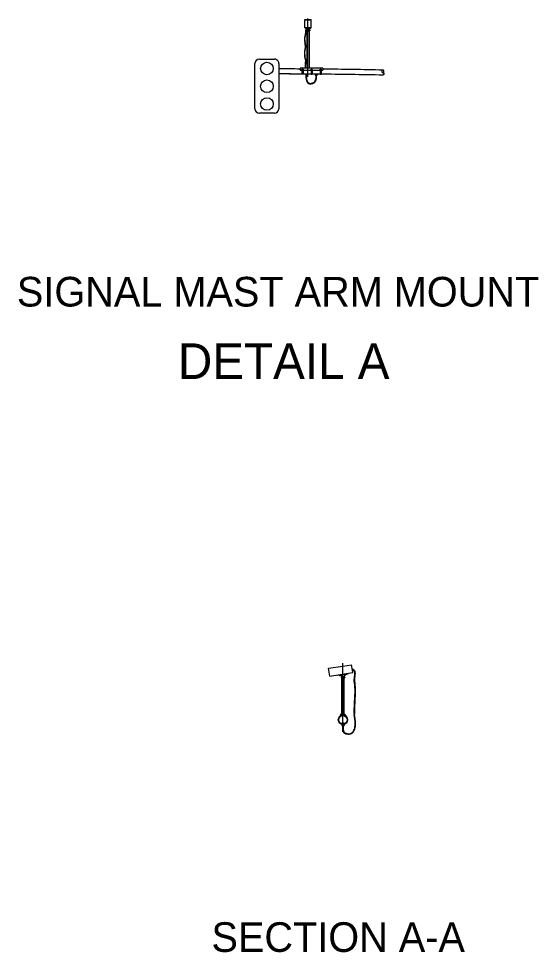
# Model space of a CAD drawing. Extents: x 587 to 764, y 49 to 161.
# Drawn here: x 586.85 to 613.3, y 113.89 to 161.43 of the extents above; entities that cross this region are included whole.
import ezdxf

# ---------------------------------------------------------------- set-up
doc = ezdxf.new("R2010")
doc.units = 0
doc.layers.add('es_DETAIL', color=7, linetype='Continuous')
doc.layers.add('es_NO-PLOT', color=7, linetype='Continuous')

msp = doc.modelspace()

# ---------------------------------------------------------------- linework, layer by layer
at = {"layer": 'es_DETAIL'}
for p, q in [((601.408, 160.969), (601.408, 161.389)), ((601.408, 161.389), (601.736, 161.389)), ((601.415, 160.977), (601.415, 161.381)), ((601.415, 161.381), (601.728, 161.381)), ((601.573, 158.476), (601.572, 161.435)), ((601.728, 160.977), (601.728, 161.381)), ((601.736, 160.969), (601.736, 161.389)), ((601.408, 160.969), (601.736, 160.969)), ((601.415, 160.977), (601.728, 160.977)), ((601.425, 160.969), (601.718, 160.969)), ((601.425, 160.961), (601.425, 160.969)), ((601.425, 160.961), (601.718, 160.961)), ((601.482, 160.846), (601.482, 160.823)), ((601.482, 160.846), (601.662, 160.846)), ((601.482, 160.834), (601.519, 160.834)), ((601.482, 160.823), (601.662, 160.823)), ((601.504, 160.961), (601.504, 160.874)), ((601.504, 160.89), (601.504, 160.893)), ((601.504, 160.874), (601.515, 160.874)), ((601.517, 160.799), (601.504, 160.823)), ((601.515, 160.961), (601.515, 160.874)), ((601.517, 160.922), (601.517, 160.846)), ((601.517, 160.922), (601.627, 160.922)), ((601.517, 160.823), (601.517, 158.911)), ((601.517, 160.799), (601.627, 160.799)), ((601.519, 160.834), (601.628, 160.834)), ((601.627, 160.922), (601.627, 160.846)), ((601.627, 160.799), (601.64, 160.823)), ((601.627, 160.823), (601.627, 158.911)), ((601.628, 160.834), (601.662, 160.834)), ((601.63, 160.961), (601.63, 160.874)), ((601.639, 160.874), (601.63, 160.874)), ((601.639, 160.961), (601.639, 160.874)), ((601.662, 160.846), (601.662, 160.823)), ((601.718, 160.961), (601.718, 160.969)), ((599.102, 159.372), (599.869, 159.372)), ((598.876, 156.843), (598.876, 159.146)), ((600.095, 159.146), (600.095, 156.843)), ((602.323, 158.911), (601.183, 158.911)), ((601.183, 158.911), (601.183, 158.816)), ((601.183, 158.816), (601.266, 158.816)), ((601.268, 158.863), (601.322, 158.863)), ((601.268, 158.84), (601.268, 158.863)), ((601.322, 158.84), (601.268, 158.84)), ((601.268, 158.84), (601.269, 158.602)), ((601.322, 158.863), (601.322, 158.84)), ((601.322, 158.84), (601.322, 158.602)), ((601.322, 158.816), (601.729, 158.816)), ((601.729, 158.84), (601.729, 158.863)), ((601.729, 158.863), (601.782, 158.863)), ((601.782, 158.84), (601.729, 158.84)), ((601.729, 158.84), (601.729, 158.599)), ((601.782, 158.84), (601.782, 158.863)), ((601.782, 158.84), (601.783, 158.599)), ((601.782, 158.816), (602.187, 158.816)), ((602.187, 158.863), (602.241, 158.863)), ((602.187, 158.84), (602.187, 158.863)), ((602.187, 158.84), (602.188, 158.595)), ((602.241, 158.84), (602.187, 158.84)), ((602.24, 158.816), (602.323, 158.816)), ((602.241, 158.863), (602.241, 158.84)), ((602.241, 158.84), (602.241, 158.595)), ((602.323, 158.911), (602.323, 158.816)), ((601.266, 158.614), (600.639, 158.614)), ((601.322, 158.602), (601.269, 158.602)), ((601.783, 158.599), (601.729, 158.599)), ((601.947, 158.609), (601.947, 158.556)), ((601.947, 158.556), (602.04, 158.556)), ((602.04, 158.609), (602.04, 158.556)), ((602.241, 158.595), (602.188, 158.595)), ((599.869, 156.617), (599.102, 156.617)), ((602.61, 128.355), (603.354, 128.471)), ((603.354, 128.471), (603.789, 128.539)), ((603.856, 128.157), (603.789, 128.539)), ((602.683, 127.958), (602.61, 128.355)), ((602.683, 127.958), (603.843, 128.14)), ((603.08, 128.015), (603.08, 128.018)), ((603.082, 128.005), (603.08, 128.015)), ((603.082, 128.004), (603.083, 127.999)), ((603.083, 127.999), (603.237, 128.023)), ((603.101, 128.019), (603.101, 128.022)), ((603.103, 128.008), (603.101, 128.019)), ((603.103, 128.008), (603.104, 128.003)), ((603.169, 128.013), (603.174, 127.972)), ((603.234, 127.981), (603.174, 127.972)), ((603.237, 128.023), (603.441, 128.055)), ((603.323, 127.922), (603.252, 127.977)), ((603.283, 127.953), (603.283, 127.869)), ((603.283, 127.913), (603.283, 127.916)), ((603.323, 127.922), (603.393, 127.933)), ((603.393, 127.933), (603.411, 127.96)), ((603.446, 128.011), (603.411, 127.96)), ((603.421, 127.913), (603.421, 127.956)), ((603.421, 127.913), (603.421, 127.869)), ((603.441, 128.055), (603.577, 128.076)), ((603.453, 128.016), (603.505, 128.024)), ((603.499, 128.064), (603.505, 128.024)), ((603.577, 128.076), (603.614, 128.081)), ((603.612, 128.09), (603.611, 128.101)), ((603.612, 128.09), (603.614, 128.081)), ((603.614, 128.081), (603.635, 128.084)), ((603.634, 128.093), (603.632, 128.104)), ((603.634, 128.093), (603.635, 128.084)), ((603.261, 127.892), (603.261, 127.869)), ((603.261, 127.892), (603.443, 127.892)), ((603.261, 127.881), (603.443, 127.881)), ((603.261, 127.869), (603.443, 127.869)), ((603.299, 127.848), (603.283, 127.869)), ((603.3, 126.01), (603.299, 127.846)), ((603.299, 127.846), (603.409, 127.846)), ((603.409, 127.846), (603.421, 127.869)), ((603.41, 126.01), (603.409, 127.846)), ((603.443, 127.892), (603.443, 127.869)), ((603.256, 126.002), (603.271, 126.002)), ((603.278, 126.013), (603.429, 126.013)), ((603.449, 126.002), (603.437, 126.002)), ((603.295, 125.499), (603.295, 125.435)), ((603.295, 125.435), (603.412, 125.435)), ((603.412, 125.498), (603.412, 125.435))]:
    msp.add_line(p, q, dxfattribs=at)
for points in [[(601.491, 160.918), (601.502, 160.918), (601.502, 160.885), (601.491, 160.885)], [(603.364, 127.954), (603.352, 127.961), (603.341, 127.954), (603.341, 127.941), (603.352, 127.935), (603.364, 127.941)]]:
    msp.add_lwpolyline(points, close=True, dxfattribs=at)
for points in [[(601.503, 160.894), (601.491, 160.894), (601.491, 160.909), (601.503, 160.909)], [(601.503, 160.909), (601.651, 160.909)], [(601.65, 160.894), (601.504, 160.894)], [(601.651, 160.909), (601.651, 160.885), (601.639, 160.885), (601.639, 160.917), (601.651, 160.917), (601.651, 160.909)], [(601.651, 160.909), (601.662, 160.909), (601.662, 160.894), (601.65, 160.894)], [(603.354, 125.111), (603.354, 128.621)], [(603.247, 125.963), (603.234, 125.989), (603.235, 125.996), (603.241, 126), (603.354, 126)], [(603.46, 125.963), (603.473, 125.989), (603.472, 125.996), (603.466, 126), (603.354, 126)], [(603.243, 125.971), (603.17, 125.881)], [(603.243, 125.971), (603.354, 125.971)], [(603.247, 125.963), (603.255, 125.946)], [(603.464, 125.971), (603.354, 125.971)], [(603.464, 125.971), (603.452, 125.946)], [(603.46, 125.963), (603.452, 125.946)], [(603.464, 125.971), (603.537, 125.881)]]:
    msp.add_lwpolyline(points, dxfattribs=at)
for centre, radius in [((599.485, 158.897), 0.319), ((599.485, 157.994), 0.319), ((599.485, 157.091), 0.319), ((603.354, 125.731), 0.236), ((603.354, 125.731), 0.213), ((603.351, 125.557), 0.0378)]:
    msp.add_circle(centre, radius, dxfattribs=at)
for centre, radius, start, end in [((599.102, 159.146), 0.226, 90, 180), ((599.869, 159.146), 0.226, 33.367, 90), ((599.869, 159.146), 0.226, 0, 33.367), ((599.902, -99.304), 258.179, 88.78199, 89.46274), ((599.102, 156.843), 0.226, 180, 270), ((599.869, 156.843), 0.226, 270, 0), ((603.237, 127.958), 0.0241, 52.3002, 98.8795), ((603.416, 127.956), 0.00566, 359.9988, 146.0027), ((603.455, 128.004), 0.0113, 98.8823, 146.0027), ((603.841, 128.155), 0.0151, 278.8823, 8.8823), ((603.241, 125.992), 0.00754, 89.9416, 204.8217), ((603.271, 126.01), 0.00754, 269.9988, 0.0789), ((603.436, 126.01), 0.00754, 180.0789, 270.1589), ((603.466, 125.992), 0.00754, 335.176, 90.0561)]:
    msp.add_arc(centre, radius, start, end, dxfattribs=at)
for centre, major_axis, ratio, start_param, end_param in [((597.95, -101.521), (651.882, 0), 0.399452, 1.565838, 1.567506), ((599.157, -99.469), (291.711, 0), 0.884747, 1.563567, 1.567583), ((599.157, -99.469), (291.711, 0), 0.884747, 1.56206, 1.563567), ((599.157, -99.469), (291.711, 0), 0.884747, 1.560552, 1.56206), ((599.157, -99.469), (291.711, 0), 0.884747, 1.549423, 1.560552)]:
    msp.add_ellipse(centre, major_axis=major_axis, ratio=ratio, start_param=start_param, end_param=end_param, dxfattribs=at)
for points, degree in [([(601.465, 160.961), (601.453, 160.642), (601.367, 160.493), (601.413, 160.179), (601.447, 159.985), (601.39, 159.776), (601.39, 159.669), (601.4, 159.482), (601.44, 159.356), (601.448, 159.222), (601.41, 159.04), (601.438, 158.911)], 3), ([(601.477, 160.961), (601.466, 160.64), (601.379, 160.491), (601.425, 160.18), (601.46, 159.984), (601.402, 159.774), (601.402, 159.67), (601.412, 159.484), (601.452, 159.358), (601.46, 159.221), (601.423, 159.04), (601.45, 158.914)], 3), ([(605.4, 158.674), (605.434, 158.698), (605.443, 158.746), (605.423, 158.807), (605.391, 158.817), (605.382, 158.819), (605.338, 158.805), (605.323, 158.721), (605.371, 158.682), (605.439, 158.664), (605.436, 158.604), (605.418, 158.566), (605.387, 158.562)], 2), ([(601.464, 158.613), (601.464, 158.523), (601.474, 158.392), (601.494, 158.294), (601.532, 158.192), (601.599, 158.14), (601.676, 158.112), (601.741, 158.114)], 2), ([(601.483, 158.613), (601.483, 158.556), (601.484, 158.51), (601.49, 158.434), (601.494, 158.403), (601.501, 158.351), (601.506, 158.331), (601.517, 158.29), (601.523, 158.27), (601.539, 158.232), (601.548, 158.215), (601.568, 158.189), (601.58, 158.179), (601.61, 158.16), (601.629, 158.15), (601.674, 158.136), (601.701, 158.131), (601.74, 158.133)], 3), ([(601.981, 158.556), (601.981, 158.448), (601.969, 158.381), (601.939, 158.278), (601.92, 158.242), (601.894, 158.198), (601.89, 158.194), (601.861, 158.171), (601.85, 158.162), (601.811, 158.145), (601.782, 158.137), (601.74, 158.133)], 3), ([(601.999, 158.556), (601.999, 158.447), (601.976, 158.308), (601.916, 158.196), (601.895, 158.173), (601.83, 158.123), (601.741, 158.114)], 2), ([(603.829, 128.314), (603.885, 128.32), (603.981, 128.197), (603.962, 128.03), (603.92, 127.727), (604.005, 127.299), (603.942, 126.642), (603.94, 126.083), (603.944, 126.011)], 3), ([(603.834, 128.285), (603.884, 128.295), (603.957, 128.149), (603.937, 128.034), (603.894, 127.724), (603.98, 127.292), (603.912, 126.693), (603.914, 126.087), (603.918, 126.009)], 3), ([(603.662, 125.001), (603.798, 125.003), (603.967, 125.182), (603.992, 125.466), (604, 125.642), (603.944, 126.009)], 3), ([(603.662, 125.023), (603.788, 125.025), (603.946, 125.192), (603.97, 125.467), (603.978, 125.64), (603.922, 126.006)], 3), ([(603.343, 125.434), (603.33, 125.093), (603.519, 125), (603.66, 125.001), (603.662, 125.001)], 3), ([(603.365, 125.434), (603.353, 125.107), (603.524, 125.022), (603.66, 125.023), (603.662, 125.023)], 3)]:
    msp.add_open_spline(points, degree=degree, dxfattribs=at)

# ---------------------------------------------------------------- texts
at = {"layer": 'es_NO-PLOT'}
for s, p in [('SIGNAL MAST ARM MOUNT', (586.761, 146.777)), ('SECTION A-A', (596.662, 113.913))]:
    msp.add_text(s, height=1.5096, rotation=359.9988, dxfattribs=at).set_placement(p)
msp.add_text('DETAIL A', height=1.8115, dxfattribs=at).set_placement((594.954, 143.089))

doc.saveas('drawing.dxf')
